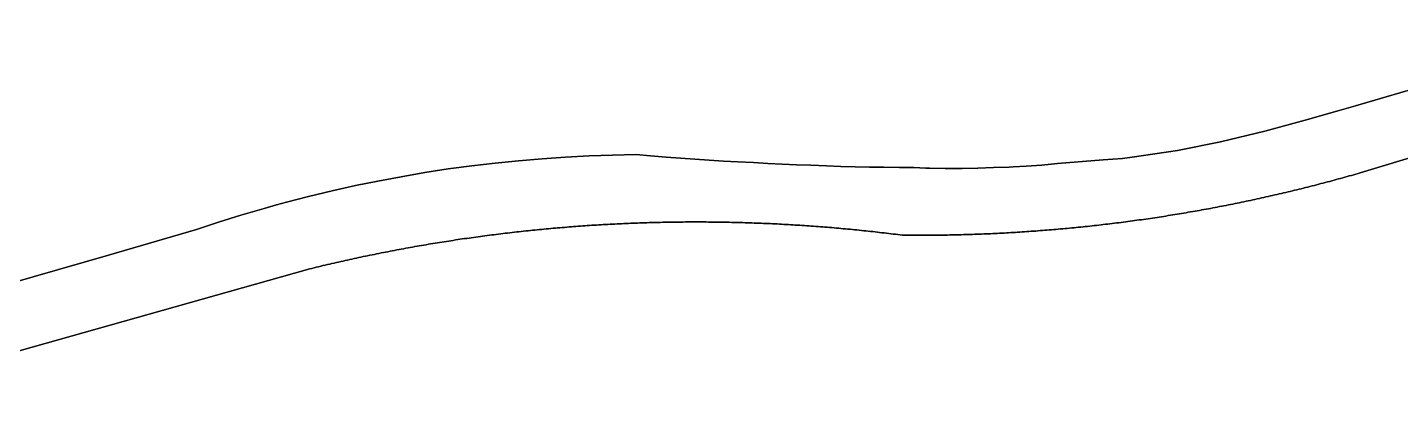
# Model space of a CAD drawing. Header units: inches. Extents: x 11258954 to 11313122, y 3645444 to 3695200.
# Drawn here: x 11298282 to 11299335, y 3668657 to 3668948 of the extents above; entities that cross this region are included whole.
import ezdxf

# ---------------------------------------------------------------- set-up
doc = ezdxf.new("R2010")
doc.units = ezdxf.units.IN
doc.header["$MEASUREMENT"] = 0
doc.layers.add('AnnexationHistory', color=183, linetype='Continuous')
doc.layers.add('ZipCode', color=108, linetype='Continuous')

msp = doc.modelspace()

# ---------------------------------------------------------------- linework, layer by layer
at = {"layer": 'AnnexationHistory'}
for points in [[(11298124.545, 3668657.419, 0), (11298497.062, 3668762.488, 0), (11298498.7645, 3668762.9085, 0), (11298500.4675, 3668763.327, 0), (11298502.171, 3668763.743, 0), (11298503.8755, 3668764.1565, 0), (11298505.5805, 3668764.568, 0), (11298507.286, 3668764.9765, 0), (11298508.992, 3668765.383, 0), (11298510.6985, 3668765.787, 0), (11298512.4055, 3668766.1885, 0), (11298514.1135, 3668766.5875, 0), (11298515.8215, 3668766.984, 0), (11298517.5305, 3668767.3785, 0), (11298519.24, 3668767.77, 0), (11298520.95, 3668768.1595, 0), (11298522.6605, 3668768.5465, 0), (11298524.3715, 3668768.931, 0), (11298526.083, 3668769.3135, 0), (11298527.795, 3668769.693, 0), (11298529.508, 3668770.0705, 0), (11298531.221, 3668770.445, 0), (11298532.9345, 3668770.8175, 0), (11298534.649, 3668771.1875, 0), (11298536.364, 3668771.555, 0), (11298538.079, 3668771.9205, 0), (11298539.795, 3668772.283, 0), (11298541.511, 3668772.6435, 0), (11298543.228, 3668773.001, 0), (11298544.9455, 3668773.3565, 0), (11298546.6635, 3668773.7095, 0), (11298548.3815, 3668774.06, 0), (11298550.1005, 3668774.4085, 0), (11298551.82, 3668774.754, 0), (11298553.5395, 3668775.0975, 0), (11298555.26, 3668775.438, 0), (11298556.9805, 3668775.7765, 0), (11298558.702, 3668776.1125, 0), (11298560.4235, 3668776.446, 0), (11298562.146, 3668776.777, 0), (11298563.8685, 3668777.106, 0), (11298565.5915, 3668777.432, 0), (11298567.3155, 3668777.7555, 0), (11298569.0395, 3668778.077, 0), (11298570.764, 3668778.396, 0), (11298572.489, 3668778.7125, 0), (11298574.2145, 3668779.0265, 0), (11298575.94, 3668779.338, 0), (11298577.6665, 3668779.647, 0), (11298579.393, 3668779.9535, 0), (11298581.1205, 3668780.258, 0), (11298582.848, 3668780.5595, 0), (11298584.576, 3668780.859, 0), (11298586.3045, 3668781.156, 0), (11298588.033, 3668781.4505, 0), (11298589.7625, 3668781.7425, 0), (11298591.492, 3668782.032, 0), (11298593.222, 3668782.319, 0), (11298594.9525, 3668782.6035, 0), (11298596.6835, 3668782.8855, 0), (11298598.415, 3668783.1655, 0), (11298600.1465, 3668783.4425, 0), (11298601.8785, 3668783.7175, 0), (11298603.611, 3668783.99, 0), (11298605.344, 3668784.26, 0), (11298607.077, 3668784.5275, 0), (11298608.811, 3668784.7925, 0), (11298610.5445, 3668785.055, 0), (11298612.279, 3668785.315, 0), (11298614.014, 3668785.5725, 0), (11298615.749, 3668785.828, 0), (11298617.4845, 3668786.0805, 0), (11298619.22, 3668786.331, 0), (11298620.9565, 3668786.5785, 0), (11298622.6925, 3668786.824, 0), (11298624.4295, 3668787.067, 0), (11298626.167, 3668787.3075, 0), (11298627.9045, 3668787.5455, 0), (11298629.642, 3668787.781, 0), (11298631.3805, 3668788.014, 0), (11298633.119, 3668788.2445, 0), (11298634.8575, 3668788.4725, 0), (11298636.597, 3668788.6985, 0), (11298638.3365, 3668788.9215, 0), (11298640.076, 3668789.142, 0), (11298641.816, 3668789.3605, 0), (11298643.5565, 3668789.5765, 0), (11298645.2975, 3668789.7895, 0), (11298647.0385, 3668790.0005, 0), (11298648.7795, 3668790.209, 0), (11298650.5215, 3668790.415, 0), (11298652.263, 3668790.6185, 0), (11298654.0055, 3668790.8195, 0), (11298655.748, 3668791.018, 0), (11298657.4905, 3668791.214, 0), (11298659.2335, 3668791.4075, 0), (11298660.977, 3668791.599, 0), (11298662.7205, 3668791.7875, 0), (11298664.4645, 3668791.9735, 0), (11298666.2085, 3668792.1575, 0), (11298667.953, 3668792.3385, 0), (11298669.6975, 3668792.5175, 0), (11298671.442, 3668792.694, 0), (11298673.1875, 3668792.8675, 0), (11298674.9325, 3668793.039, 0), (11298676.6785, 3668793.208, 0), (11298678.424, 3668793.3745, 0), (11298680.17, 3668793.5385, 0), (11298681.9165, 3668793.7, 0), (11298683.663, 3668793.859, 0), (11298685.4095, 3668794.0155, 0), (11298687.1565, 3668794.1695, 0), (11298688.904, 3668794.321, 0), (11298690.651, 3668794.4705, 0), (11298692.399, 3668794.617, 0), (11298694.1465, 3668794.761, 0), (11298695.8945, 3668794.903, 0), (11298697.643, 3668795.042, 0), (11298699.391, 3668795.179, 0), (11298701.14, 3668795.313, 0), (11298702.8885, 3668795.445, 0), (11298704.6375, 3668795.5745, 0), (11298706.3865, 3668795.701, 0), (11298708.136, 3668795.8255, 0), (11298709.8855, 3668795.9475, 0), (11298711.635, 3668796.067, 0), (11298713.385, 3668796.184, 0), (11298715.135, 3668796.2985, 0), (11298716.885, 3668796.4105, 0), (11298718.6355, 3668796.52, 0), (11298720.386, 3668796.627, 0), (11298722.1365, 3668796.7315, 0), (11298723.8875, 3668796.8335, 0), (11298725.6385, 3668796.933, 0), (11298727.3895, 3668797.03, 0), (11298729.1405, 3668797.125, 0), (11298730.892, 3668797.217, 0), (11298732.6435, 3668797.3065, 0), (11298734.395, 3668797.394, 0), (11298736.1465, 3668797.4785, 0), (11298737.8985, 3668797.561, 0), (11298739.6505, 3668797.6405, 0), (11298741.4025, 3668797.718, 0), (11298743.1545, 3668797.7925, 0), (11298744.907, 3668797.865, 0), (11298746.659, 3668797.9345, 0), (11298748.4115, 3668798.002, 0), (11298750.164, 3668798.067, 0), (11298751.917, 3668798.1295, 0), (11298753.6695, 3668798.189, 0), (11298755.4225, 3668798.2465, 0), (11298757.175, 3668798.3015, 0), (11298758.928, 3668798.354, 0), (11298760.681, 3668798.404, 0), (11298762.4345, 3668798.4515, 0), (11298764.1875, 3668798.4965, 0), (11298765.9405, 3668798.539, 0), (11298767.694, 3668798.579, 0), (11298769.4475, 3668798.6165, 0), (11298771.2005, 3668798.652, 0), (11298772.954, 3668798.6845, 0), (11298774.7075, 3668798.7145, 0), (11298776.461, 3668798.742, 0), (11298778.2145, 3668798.767, 0), (11298779.9685, 3668798.79, 0), (11298781.722, 3668798.81, 0), (11298783.4755, 3668798.828, 0), (11298785.229, 3668798.843, 0), (11298786.983, 3668798.8555, 0), (11298788.7365, 3668798.866, 0), (11298790.4905, 3668798.8735, 0), (11298792.244, 3668798.879, 0), (11298793.998, 3668798.882, 0), (11298795.7515, 3668798.882, 0), (11298797.5055, 3668798.88, 0), (11298799.259, 3668798.8755, 0), (11298801.013, 3668798.868, 0), (11298802.7665, 3668798.8585, 0), (11298804.52, 3668798.8465, 0), (11298806.274, 3668798.832, 0), (11298808.0275, 3668798.815, 0), (11298809.781, 3668798.7955, 0), (11298811.535, 3668798.773, 0), (11298813.2885, 3668798.7485, 0), (11298815.042, 3668798.7215, 0), (11298816.7955, 3668798.692, 0), (11298818.549, 3668798.6605, 0), (11298820.3025, 3668798.626, 0), (11298822.0555, 3668798.589, 0), (11298823.809, 3668798.5495, 0), (11298825.562, 3668798.5075, 0), (11298827.3155, 3668798.463, 0), (11298829.0685, 3668798.4165, 0), (11298830.8215, 3668798.367, 0), (11298832.5745, 3668798.315, 0), (11298834.3275, 3668798.261, 0), (11298836.08, 3668798.204, 0), (11298837.833, 3668798.145, 0), (11298839.5855, 3668798.083, 0), (11298841.338, 3668798.019, 0), (11298843.0905, 3668797.952, 0), (11298844.843, 3668797.883, 0), (11298846.5955, 3668797.811, 0), (11298848.3475, 3668797.737, 0), (11298850.0995, 3668797.6605, 0), (11298851.8515, 3668797.5815, 0), (11298853.6035, 3668797.4995, 0), (11298855.355, 3668797.4155, 0), (11298857.1065, 3668797.329, 0), (11298858.858, 3668797.24, 0), (11298860.6095, 3668797.1485, 0), (11298862.3605, 3668797.0545, 0), (11298864.112, 3668796.958, 0), (11298865.863, 3668796.859, 0), (11298867.6135, 3668796.7575, 0), (11298869.364, 3668796.6535, 0), (11298871.1145, 3668796.547, 0), (11298872.865, 3668796.4385, 0), (11298874.6155, 3668796.327, 0), (11298876.3655, 3668796.213, 0), (11298878.115, 3668796.097, 0), (11298879.865, 3668795.978, 0), (11298881.6145, 3668795.8565, 0), (11298883.364, 3668795.733, 0), (11298885.113, 3668795.607, 0), (11298886.862, 3668795.478, 0), (11298888.611, 3668795.347, 0), (11298890.3595, 3668795.213, 0), (11298892.108, 3668795.077, 0), (11298893.8565, 3668794.9385, 0), (11298895.6045, 3668794.7975, 0), (11298897.352, 3668794.654, 0), (11298899.1, 3668794.508, 0), (11298900.8475, 3668794.3595, 0), (11298902.5945, 3668794.2085, 0), (11298904.3415, 3668794.055, 0), (11298906.0885, 3668793.899, 0), (11298907.835, 3668793.7405, 0), (11298909.581, 3668793.5795, 0), (11298911.3275, 3668793.4165, 0), (11298913.073, 3668793.2505, 0), (11298914.819, 3668793.082, 0), (11298916.5645, 3668792.9115, 0), (11298918.3095, 3668792.738, 0), (11298920.0545, 3668792.5625, 0), (11298921.799, 3668792.3845, 0), (11298923.5435, 3668792.2035, 0), (11298925.2875, 3668792.0205, 0), (11298927.0315, 3668791.835, 0), (11298928.775, 3668791.647, 0), (11298930.5185, 3668791.4565, 0), (11298932.2615, 3668791.2635, 0), (11298934.0045, 3668791.068, 0), (11298935.747, 3668790.87, 0), (11298937.489, 3668790.6695, 0), (11298939.231, 3668790.467, 0), (11298940.973, 3668790.2615, 0), (11298942.7145, 3668790.0535, 0), (11298944.4555, 3668789.8435, 0), (11298946.196, 3668789.6305, 0), (11298947.9365, 3668789.4155, 0), (11298949.677, 3668789.198, 0), (11298951.4165, 3668788.9775, 0), (11298953.156, 3668788.755, 0), (11298954.8905, 3668788.7375, 0), (11298956.6245, 3668788.7225, 0), (11298958.359, 3668788.71, 0), (11298960.093, 3668788.7, 0), (11298961.8275, 3668788.6925, 0), (11298963.5615, 3668788.6875, 0), (11298965.2955, 3668788.6845, 0), (11298967.03, 3668788.6845, 0), (11298968.764, 3668788.687, 0), (11298970.4985, 3668788.6915, 0), (11298972.2325, 3668788.699, 0), (11298973.967, 3668788.7085, 0), (11298975.701, 3668788.7205, 0), (11298977.4355, 3668788.7355, 0), (11298979.1695, 3668788.7525, 0), (11298980.9035, 3668788.772, 0), (11298982.638, 3668788.794, 0), (11298984.372, 3668788.8185, 0), (11298986.106, 3668788.8455, 0), (11298987.84, 3668788.875, 0), (11298989.574, 3668788.907, 0), (11298991.3075, 3668788.9415, 0), (11298993.0415, 3668788.978, 0), (11298994.7755, 3668789.0175, 0), (11298996.509, 3668789.0595, 0), (11298998.243, 3668789.1035, 0), (11298999.9765, 3668789.1505, 0), (11299001.71, 3668789.1995, 0), (11299003.4435, 3668789.2515, 0), (11299005.177, 3668789.3055, 0), (11299006.91, 3668789.362, 0), (11299008.6435, 3668789.421, 0), (11299010.3765, 3668789.483, 0), (11299012.1095, 3668789.547, 0), (11299013.8425, 3668789.6135, 0), (11299015.5755, 3668789.6825, 0), (11299017.3085, 3668789.7535, 0), (11299019.041, 3668789.8275, 0), (11299020.7735, 3668789.904, 0), (11299022.506, 3668789.983, 0), (11299024.2385, 3668790.064, 0), (11299025.9705, 3668790.148, 0), (11299027.7025, 3668790.234, 0), (11299029.4345, 3668790.323, 0), (11299031.1665, 3668790.414, 0), (11299032.8985, 3668790.508, 0), (11299034.63, 3668790.604, 0), (11299036.3615, 3668790.7025, 0), (11299038.0925, 3668790.8035, 0), (11299039.8235, 3668790.907, 0), (11299041.555, 3668791.013, 0), (11299043.2855, 3668791.1215, 0), (11299045.0165, 3668791.2325, 0), (11299046.747, 3668791.346, 0), (11299048.477, 3668791.4615, 0), (11299050.2075, 3668791.58, 0), (11299051.9375, 3668791.7005, 0), (11299053.6675, 3668791.824, 0), (11299055.397, 3668791.9495, 0), (11299057.1265, 3668792.078, 0), (11299058.856, 3668792.2085, 0), (11299060.585, 3668792.3415, 0), (11299062.314, 3668792.477, 0), (11299064.0425, 3668792.615, 0), (11299065.7715, 3668792.7555, 0), (11299067.4995, 3668792.8985, 0), (11299069.2275, 3668793.044, 0), (11299070.9555, 3668793.192, 0), (11299072.6835, 3668793.342, 0), (11299074.411, 3668793.495, 0), (11299076.138, 3668793.65, 0), (11299077.8655, 3668793.808, 0), (11299079.592, 3668793.968, 0), (11299081.3185, 3668794.1305, 0), (11299083.045, 3668794.296, 0), (11299084.771, 3668794.4635, 0), (11299086.497, 3668794.6335, 0), (11299088.223, 3668794.806, 0), (11299089.948, 3668794.9805, 0), (11299091.6735, 3668795.158, 0), (11299093.398, 3668795.338, 0), (11299095.123, 3668795.52, 0), (11299096.8475, 3668795.705, 0), (11299098.5715, 3668795.892, 0), (11299100.295, 3668796.082, 0), (11299102.019, 3668796.274, 0), (11299103.742, 3668796.4685, 0), (11299105.465, 3668796.6655, 0), (11299107.188, 3668796.865, 0), (11299108.9105, 3668797.067, 0), (11299110.6325, 3668797.2715, 0), (11299112.3545, 3668797.478, 0), (11299114.076, 3668797.6875, 0), (11299115.797, 3668797.8995, 0), (11299117.518, 3668798.1135, 0), (11299119.239, 3668798.33, 0), (11299120.959, 3668798.549, 0), (11299122.679, 3668798.771, 0), (11299124.399, 3668798.995, 0), (11299126.1185, 3668799.221, 0), (11299127.8375, 3668799.45, 0), (11299129.556, 3668799.6815, 0), (11299131.2745, 3668799.9155, 0), (11299132.9925, 3668800.1515, 0), (11299134.7105, 3668800.39, 0), (11299136.428, 3668800.6315, 0), (11299138.145, 3668800.875, 0), (11299139.8615, 3668801.121, 0), (11299141.578, 3668801.3695, 0), (11299143.294, 3668801.6205, 0), (11299145.0095, 3668801.8735, 0), (11299146.725, 3668802.1295, 0), (11299148.44, 3668802.388, 0), (11299150.1545, 3668802.6485, 0), (11299151.8685, 3668802.9115, 0), (11299153.5825, 3668803.177, 0), (11299155.2955, 3668803.445, 0), (11299157.009, 3668803.7155, 0), (11299158.7215, 3668803.9885, 0), (11299160.4335, 3668804.264, 0), (11299162.1455, 3668804.5415, 0), (11299163.857, 3668804.822, 0), (11299165.568, 3668805.1045, 0), (11299167.2785, 3668805.3895, 0), (11299168.989, 3668805.677, 0), (11299170.699, 3668805.967, 0), (11299172.408, 3668806.2595, 0), (11299174.117, 3668806.5545, 0), (11299175.826, 3668806.8515, 0), (11299177.534, 3668807.1515, 0), (11299179.2415, 3668807.4535, 0), (11299180.949, 3668807.758, 0), (11299182.656, 3668808.065, 0), (11299184.3625, 3668808.3745, 0), (11299186.0685, 3668808.6865, 0), (11299187.774, 3668809.0005, 0), (11299189.479, 3668809.3175, 0), (11299191.1835, 3668809.6365, 0), (11299192.8875, 3668809.958, 0), (11299194.5915, 3668810.282, 0), (11299196.2945, 3668810.6085, 0), (11299197.9975, 3668810.9375, 0), (11299199.6995, 3668811.2685, 0), (11299201.4015, 3668811.6025, 0), (11299203.103, 3668811.9385, 0), (11299204.804, 3668812.277, 0), (11299206.504, 3668812.618, 0), (11299208.204, 3668812.9615, 0), (11299209.9035, 3668813.3075, 0), (11299211.6025, 3668813.6555, 0), (11299213.301, 3668814.006, 0), (11299214.999, 3668814.3595, 0), (11299216.6965, 3668814.715, 0), (11299218.393, 3668815.0725, 0), (11299220.0895, 3668815.433, 0), (11299221.7855, 3668815.796, 0), (11299223.481, 3668816.161, 0), (11299225.1755, 3668816.5285, 0), (11299226.87, 3668816.8985, 0), (11299228.564, 3668817.271, 0), (11299230.257, 3668817.6455, 0), (11299231.95, 3668818.023, 0), (11299233.642, 3668818.4025, 0), (11299235.3335, 3668818.7845, 0), (11299237.0245, 3668819.169, 0), (11299238.7155, 3668819.556, 0), (11299240.4055, 3668819.945, 0), (11299242.0945, 3668820.337, 0), (11299243.7835, 3668820.731, 0), (11299245.472, 3668821.1275, 0), (11299247.1595, 3668821.5265, 0), (11299248.847, 3668821.9275, 0), (11299250.5335, 3668822.3315, 0), (11299252.2195, 3668822.7375, 0), (11299253.905, 3668823.146, 0), (11299255.59, 3668823.557, 0), (11299257.274, 3668823.9705, 0), (11299258.958, 3668824.386, 0), (11299260.641, 3668824.804, 0), (11299262.3235, 3668825.2245, 0), (11299264.0055, 3668825.6475, 0), (11299265.6865, 3668826.073, 0), (11299267.3675, 3668826.5005, 0), (11299269.0475, 3668826.9305, 0), (11299270.727, 3668827.363, 0), (11299272.4055, 3668827.798, 0), (11299274.084, 3668828.235, 0), (11299275.7615, 3668828.675, 0), (11299277.4385, 3668829.117, 0), (11299279.115, 3668829.5615, 0), (11299280.7905, 3668830.008, 0), (11299282.4655, 3668830.4575, 0), (11299284.14, 3668830.909, 0), (11299285.8135, 3668831.363, 0), (11299287.487, 3668831.819, 0), (11299289.1595, 3668832.278, 0), (11299290.831, 3668832.739, 0), (11299292.5025, 3668833.2025, 0), (11299294.173, 3668833.6685, 0), (11299295.8425, 3668834.1365, 0), (11299297.512, 3668834.6075, 0), (11299299.1805, 3668835.0805, 0), (11299300.848, 3668835.556, 0), (11299302.5155, 3668836.0335, 0), (11299304.182, 3668836.5135, 0), (11299672.495, 3668947.946, 0)], [(11299672.495, 3668947.946, 0), (11299304.182, 3668836.5135, 0), (11299302.5155, 3668836.0335, 0), (11299300.848, 3668835.556, 0), (11299299.1805, 3668835.0805, 0), (11299297.512, 3668834.6075, 0), (11299295.8425, 3668834.1365, 0), (11299294.173, 3668833.6685, 0), (11299292.5025, 3668833.2025, 0), (11299290.831, 3668832.739, 0), (11299289.1595, 3668832.278, 0), (11299287.487, 3668831.819, 0), (11299285.8135, 3668831.363, 0), (11299284.14, 3668830.909, 0), (11299282.4655, 3668830.4575, 0), (11299280.7905, 3668830.008, 0), (11299279.115, 3668829.5615, 0), (11299277.4385, 3668829.117, 0), (11299275.7615, 3668828.675, 0), (11299274.084, 3668828.235, 0), (11299272.4055, 3668827.798, 0), (11299270.727, 3668827.363, 0), (11299269.0475, 3668826.9305, 0), (11299267.3675, 3668826.5005, 0), (11299265.6865, 3668826.073, 0), (11299264.0055, 3668825.6475, 0), (11299262.3235, 3668825.2245, 0), (11299260.641, 3668824.804, 0), (11299258.958, 3668824.386, 0), (11299257.274, 3668823.9705, 0), (11299255.59, 3668823.557, 0), (11299253.905, 3668823.146, 0), (11299252.2195, 3668822.7375, 0), (11299250.5335, 3668822.3315, 0), (11299248.847, 3668821.9275, 0), (11299247.1595, 3668821.5265, 0), (11299245.472, 3668821.1275, 0), (11299243.7835, 3668820.731, 0), (11299242.0945, 3668820.337, 0), (11299240.4055, 3668819.945, 0), (11299238.7155, 3668819.556, 0), (11299237.0245, 3668819.169, 0), (11299235.3335, 3668818.7845, 0), (11299233.642, 3668818.4025, 0), (11299231.95, 3668818.023, 0), (11299230.257, 3668817.6455, 0), (11299228.564, 3668817.271, 0), (11299226.87, 3668816.8985, 0), (11299225.1755, 3668816.5285, 0), (11299223.481, 3668816.161, 0), (11299221.7855, 3668815.796, 0), (11299220.0895, 3668815.433, 0), (11299218.393, 3668815.0725, 0), (11299216.6965, 3668814.715, 0), (11299214.999, 3668814.3595, 0), (11299213.301, 3668814.006, 0), (11299211.6025, 3668813.6555, 0), (11299209.9035, 3668813.3075, 0), (11299208.204, 3668812.9615, 0), (11299206.504, 3668812.618, 0), (11299204.804, 3668812.277, 0), (11299203.103, 3668811.9385, 0), (11299201.4015, 3668811.6025, 0), (11299199.6995, 3668811.2685, 0), (11299197.9975, 3668810.9375, 0), (11299196.2945, 3668810.6085, 0), (11299194.5915, 3668810.282, 0), (11299192.8875, 3668809.958, 0), (11299191.1835, 3668809.6365, 0), (11299189.479, 3668809.3175, 0), (11299187.774, 3668809.0005, 0), (11299186.0685, 3668808.6865, 0), (11299184.3625, 3668808.3745, 0), (11299182.656, 3668808.065, 0), (11299180.949, 3668807.758, 0), (11299179.2415, 3668807.4535, 0), (11299177.534, 3668807.1515, 0), (11299175.826, 3668806.8515, 0), (11299174.117, 3668806.5545, 0), (11299172.408, 3668806.2595, 0), (11299170.699, 3668805.967, 0), (11299168.989, 3668805.677, 0), (11299167.2785, 3668805.3895, 0), (11299165.568, 3668805.1045, 0), (11299163.857, 3668804.822, 0), (11299162.1455, 3668804.5415, 0), (11299160.4335, 3668804.264, 0), (11299158.7215, 3668803.9885, 0), (11299157.009, 3668803.7155, 0), (11299155.2955, 3668803.445, 0), (11299153.5825, 3668803.177, 0), (11299151.8685, 3668802.9115, 0), (11299150.1545, 3668802.6485, 0), (11299148.44, 3668802.388, 0), (11299146.725, 3668802.1295, 0), (11299145.0095, 3668801.8735, 0), (11299143.294, 3668801.6205, 0), (11299141.578, 3668801.3695, 0), (11299139.8615, 3668801.121, 0), (11299138.145, 3668800.875, 0), (11299136.428, 3668800.6315, 0), (11299134.7105, 3668800.39, 0), (11299132.9925, 3668800.1515, 0), (11299131.2745, 3668799.9155, 0), (11299129.556, 3668799.6815, 0), (11299127.8375, 3668799.45, 0), (11299126.1185, 3668799.221, 0), (11299124.399, 3668798.995, 0), (11299122.679, 3668798.771, 0), (11299120.959, 3668798.549, 0), (11299119.239, 3668798.33, 0), (11299117.518, 3668798.1135, 0), (11299115.797, 3668797.8995, 0), (11299114.076, 3668797.6875, 0), (11299112.3545, 3668797.478, 0), (11299110.6325, 3668797.2715, 0), (11299108.9105, 3668797.067, 0), (11299107.188, 3668796.865, 0), (11299105.465, 3668796.6655, 0), (11299103.742, 3668796.4685, 0), (11299102.019, 3668796.274, 0), (11299100.295, 3668796.082, 0), (11299098.5715, 3668795.892, 0), (11299096.8475, 3668795.705, 0), (11299095.123, 3668795.52, 0), (11299093.398, 3668795.338, 0), (11299091.6735, 3668795.158, 0), (11299089.948, 3668794.9805, 0), (11299088.223, 3668794.806, 0), (11299086.497, 3668794.6335, 0), (11299084.771, 3668794.4635, 0), (11299083.045, 3668794.296, 0), (11299081.3185, 3668794.1305, 0), (11299079.592, 3668793.968, 0), (11299077.8655, 3668793.808, 0), (11299076.138, 3668793.65, 0), (11299074.411, 3668793.495, 0), (11299072.6835, 3668793.342, 0), (11299070.9555, 3668793.192, 0), (11299069.2275, 3668793.044, 0), (11299067.4995, 3668792.8985, 0), (11299065.7715, 3668792.7555, 0), (11299064.0425, 3668792.615, 0), (11299062.314, 3668792.477, 0), (11299060.585, 3668792.3415, 0), (11299058.856, 3668792.2085, 0), (11299057.1265, 3668792.078, 0), (11299055.397, 3668791.9495, 0), (11299053.6675, 3668791.824, 0), (11299051.9375, 3668791.7005, 0), (11299050.2075, 3668791.58, 0), (11299048.477, 3668791.4615, 0), (11299046.747, 3668791.346, 0), (11299045.0165, 3668791.2325, 0), (11299043.2855, 3668791.1215, 0), (11299041.555, 3668791.013, 0), (11299039.8235, 3668790.907, 0), (11299038.0925, 3668790.8035, 0), (11299036.3615, 3668790.7025, 0), (11299034.63, 3668790.604, 0), (11299032.8985, 3668790.508, 0), (11299031.1665, 3668790.414, 0), (11299029.4345, 3668790.323, 0), (11299027.7025, 3668790.234, 0), (11299025.9705, 3668790.148, 0), (11299024.2385, 3668790.064, 0), (11299022.506, 3668789.983, 0), (11299020.7735, 3668789.904, 0), (11299019.041, 3668789.8275, 0), (11299017.3085, 3668789.7535, 0), (11299015.5755, 3668789.6825, 0), (11299013.8425, 3668789.6135, 0), (11299012.1095, 3668789.547, 0), (11299010.3765, 3668789.483, 0), (11299008.6435, 3668789.421, 0), (11299006.91, 3668789.362, 0), (11299005.177, 3668789.3055, 0), (11299003.4435, 3668789.2515, 0), (11299001.71, 3668789.1995, 0), (11298999.9765, 3668789.1505, 0), (11298998.243, 3668789.1035, 0), (11298996.509, 3668789.0595, 0), (11298994.7755, 3668789.0175, 0), (11298993.0415, 3668788.978, 0), (11298991.3075, 3668788.9415, 0), (11298989.574, 3668788.907, 0), (11298987.84, 3668788.875, 0), (11298986.106, 3668788.8455, 0), (11298984.372, 3668788.8185, 0), (11298982.638, 3668788.794, 0), (11298980.9035, 3668788.772, 0), (11298979.1695, 3668788.7525, 0), (11298977.4355, 3668788.7355, 0), (11298975.701, 3668788.7205, 0), (11298973.967, 3668788.7085, 0), (11298972.2325, 3668788.699, 0), (11298970.4985, 3668788.6915, 0), (11298968.764, 3668788.687, 0), (11298967.03, 3668788.6845, 0), (11298965.2955, 3668788.6845, 0), (11298963.5615, 3668788.6875, 0), (11298961.8275, 3668788.6925, 0), (11298960.093, 3668788.7, 0), (11298958.359, 3668788.71, 0), (11298956.6245, 3668788.7225, 0), (11298954.8905, 3668788.7375, 0), (11298953.156, 3668788.755, 0), (11298951.4165, 3668788.9775, 0), (11298949.677, 3668789.198, 0), (11298947.9365, 3668789.4155, 0), (11298946.196, 3668789.6305, 0), (11298944.4555, 3668789.8435, 0), (11298942.7145, 3668790.0535, 0), (11298940.973, 3668790.2615, 0), (11298939.231, 3668790.467, 0), (11298937.489, 3668790.6695, 0), (11298935.747, 3668790.87, 0), (11298934.0045, 3668791.068, 0), (11298932.2615, 3668791.2635, 0), (11298930.5185, 3668791.4565, 0), (11298928.775, 3668791.647, 0), (11298927.0315, 3668791.835, 0), (11298925.2875, 3668792.0205, 0), (11298923.5435, 3668792.2035, 0), (11298921.799, 3668792.3845, 0), (11298920.0545, 3668792.5625, 0), (11298918.3095, 3668792.738, 0), (11298916.5645, 3668792.9115, 0), (11298914.819, 3668793.082, 0), (11298913.073, 3668793.2505, 0), (11298911.3275, 3668793.4165, 0), (11298909.581, 3668793.5795, 0), (11298907.835, 3668793.7405, 0), (11298906.0885, 3668793.899, 0), (11298904.3415, 3668794.055, 0), (11298902.5945, 3668794.2085, 0), (11298900.8475, 3668794.3595, 0), (11298899.1, 3668794.508, 0), (11298897.352, 3668794.654, 0), (11298895.6045, 3668794.7975, 0), (11298893.8565, 3668794.9385, 0), (11298892.108, 3668795.077, 0), (11298890.3595, 3668795.213, 0), (11298888.611, 3668795.347, 0), (11298886.862, 3668795.478, 0), (11298885.113, 3668795.607, 0), (11298883.364, 3668795.733, 0), (11298881.6145, 3668795.8565, 0), (11298879.865, 3668795.978, 0), (11298878.115, 3668796.097, 0), (11298876.3655, 3668796.213, 0), (11298874.6155, 3668796.327, 0), (11298872.865, 3668796.4385, 0), (11298871.1145, 3668796.547, 0), (11298869.364, 3668796.6535, 0), (11298867.6135, 3668796.7575, 0), (11298865.863, 3668796.859, 0), (11298864.112, 3668796.958, 0), (11298862.3605, 3668797.0545, 0), (11298860.6095, 3668797.1485, 0), (11298858.858, 3668797.24, 0), (11298857.1065, 3668797.329, 0), (11298855.355, 3668797.4155, 0), (11298853.6035, 3668797.4995, 0), (11298851.8515, 3668797.5815, 0), (11298850.0995, 3668797.6605, 0), (11298848.3475, 3668797.737, 0), (11298846.5955, 3668797.811, 0), (11298844.843, 3668797.883, 0), (11298843.0905, 3668797.952, 0), (11298841.338, 3668798.019, 0), (11298839.5855, 3668798.083, 0), (11298837.833, 3668798.145, 0), (11298836.08, 3668798.204, 0), (11298834.3275, 3668798.261, 0), (11298832.5745, 3668798.315, 0), (11298830.8215, 3668798.367, 0), (11298829.0685, 3668798.4165, 0), (11298827.3155, 3668798.463, 0), (11298825.562, 3668798.5075, 0), (11298823.809, 3668798.5495, 0), (11298822.0555, 3668798.589, 0), (11298820.3025, 3668798.626, 0), (11298818.549, 3668798.6605, 0), (11298816.7955, 3668798.692, 0), (11298815.042, 3668798.7215, 0), (11298813.2885, 3668798.7485, 0), (11298811.535, 3668798.773, 0), (11298809.781, 3668798.7955, 0), (11298808.0275, 3668798.815, 0), (11298806.274, 3668798.832, 0), (11298804.52, 3668798.8465, 0), (11298802.7665, 3668798.8585, 0), (11298801.013, 3668798.868, 0), (11298799.259, 3668798.8755, 0), (11298797.5055, 3668798.88, 0), (11298795.7515, 3668798.882, 0), (11298793.998, 3668798.882, 0), (11298792.244, 3668798.879, 0), (11298790.4905, 3668798.8735, 0), (11298788.7365, 3668798.866, 0), (11298786.983, 3668798.8555, 0), (11298785.229, 3668798.843, 0), (11298783.4755, 3668798.828, 0), (11298781.722, 3668798.81, 0), (11298779.9685, 3668798.79, 0), (11298778.2145, 3668798.767, 0), (11298776.461, 3668798.742, 0), (11298774.7075, 3668798.7145, 0), (11298772.954, 3668798.6845, 0), (11298771.2005, 3668798.652, 0), (11298769.4475, 3668798.6165, 0), (11298767.694, 3668798.579, 0), (11298765.9405, 3668798.539, 0), (11298764.1875, 3668798.4965, 0), (11298762.4345, 3668798.4515, 0), (11298760.681, 3668798.404, 0), (11298758.928, 3668798.354, 0), (11298757.175, 3668798.3015, 0), (11298755.4225, 3668798.2465, 0), (11298753.6695, 3668798.189, 0), (11298751.917, 3668798.1295, 0), (11298750.164, 3668798.067, 0), (11298748.4115, 3668798.002, 0), (11298746.659, 3668797.9345, 0), (11298744.907, 3668797.865, 0), (11298743.1545, 3668797.7925, 0), (11298741.4025, 3668797.718, 0), (11298739.6505, 3668797.6405, 0), (11298737.8985, 3668797.561, 0), (11298736.1465, 3668797.4785, 0), (11298734.395, 3668797.394, 0), (11298732.6435, 3668797.3065, 0), (11298730.892, 3668797.217, 0), (11298729.1405, 3668797.125, 0), (11298727.3895, 3668797.03, 0), (11298725.6385, 3668796.933, 0), (11298723.8875, 3668796.8335, 0), (11298722.1365, 3668796.7315, 0), (11298720.386, 3668796.627, 0), (11298718.6355, 3668796.52, 0), (11298716.885, 3668796.4105, 0), (11298715.135, 3668796.2985, 0), (11298713.385, 3668796.184, 0), (11298711.635, 3668796.067, 0), (11298709.8855, 3668795.9475, 0), (11298708.136, 3668795.8255, 0), (11298706.3865, 3668795.701, 0), (11298704.6375, 3668795.5745, 0), (11298702.8885, 3668795.445, 0), (11298701.14, 3668795.313, 0), (11298699.391, 3668795.179, 0), (11298697.643, 3668795.042, 0), (11298695.8945, 3668794.903, 0), (11298694.1465, 3668794.761, 0), (11298692.399, 3668794.617, 0), (11298690.651, 3668794.4705, 0), (11298688.904, 3668794.321, 0), (11298687.1565, 3668794.1695, 0), (11298685.4095, 3668794.0155, 0), (11298683.663, 3668793.859, 0), (11298681.9165, 3668793.7, 0), (11298680.17, 3668793.5385, 0), (11298678.424, 3668793.3745, 0), (11298676.6785, 3668793.208, 0), (11298674.9325, 3668793.039, 0), (11298673.1875, 3668792.8675, 0), (11298671.442, 3668792.694, 0), (11298669.6975, 3668792.5175, 0), (11298667.953, 3668792.3385, 0), (11298666.2085, 3668792.1575, 0), (11298664.4645, 3668791.9735, 0), (11298662.7205, 3668791.7875, 0), (11298660.977, 3668791.599, 0), (11298659.2335, 3668791.4075, 0), (11298657.4905, 3668791.214, 0), (11298655.748, 3668791.018, 0), (11298654.0055, 3668790.8195, 0), (11298652.263, 3668790.6185, 0), (11298650.5215, 3668790.415, 0), (11298648.7795, 3668790.209, 0), (11298647.0385, 3668790.0005, 0), (11298645.2975, 3668789.7895, 0), (11298643.5565, 3668789.5765, 0), (11298641.816, 3668789.3605, 0), (11298640.076, 3668789.142, 0), (11298638.3365, 3668788.9215, 0), (11298636.597, 3668788.6985, 0), (11298634.8575, 3668788.4725, 0), (11298633.119, 3668788.2445, 0), (11298631.3805, 3668788.014, 0), (11298629.642, 3668787.781, 0), (11298627.9045, 3668787.5455, 0), (11298626.167, 3668787.3075, 0), (11298624.4295, 3668787.067, 0), (11298622.6925, 3668786.824, 0), (11298620.9565, 3668786.5785, 0), (11298619.22, 3668786.331, 0), (11298617.4845, 3668786.0805, 0), (11298615.749, 3668785.828, 0), (11298614.014, 3668785.5725, 0), (11298612.279, 3668785.315, 0), (11298610.5445, 3668785.055, 0), (11298608.811, 3668784.7925, 0), (11298607.077, 3668784.5275, 0), (11298605.344, 3668784.26, 0), (11298603.611, 3668783.99, 0), (11298601.8785, 3668783.7175, 0), (11298600.1465, 3668783.4425, 0), (11298598.415, 3668783.1655, 0), (11298596.6835, 3668782.8855, 0), (11298594.9525, 3668782.6035, 0), (11298593.222, 3668782.319, 0), (11298591.492, 3668782.032, 0), (11298589.7625, 3668781.7425, 0), (11298588.033, 3668781.4505, 0), (11298586.3045, 3668781.156, 0), (11298584.576, 3668780.859, 0), (11298582.848, 3668780.5595, 0), (11298581.1205, 3668780.258, 0), (11298579.393, 3668779.9535, 0), (11298577.6665, 3668779.647, 0), (11298575.94, 3668779.338, 0), (11298574.2145, 3668779.0265, 0), (11298572.489, 3668778.7125, 0), (11298570.764, 3668778.396, 0), (11298569.0395, 3668778.077, 0), (11298567.3155, 3668777.7555, 0), (11298565.5915, 3668777.432, 0), (11298563.8685, 3668777.106, 0), (11298562.146, 3668776.777, 0), (11298560.4235, 3668776.446, 0), (11298558.702, 3668776.1125, 0), (11298556.9805, 3668775.7765, 0), (11298555.26, 3668775.438, 0), (11298553.5395, 3668775.0975, 0), (11298551.82, 3668774.754, 0), (11298550.1005, 3668774.4085, 0), (11298548.3815, 3668774.06, 0), (11298546.6635, 3668773.7095, 0), (11298544.9455, 3668773.3565, 0), (11298543.228, 3668773.001, 0), (11298541.511, 3668772.6435, 0), (11298539.795, 3668772.283, 0), (11298538.079, 3668771.9205, 0), (11298536.364, 3668771.555, 0), (11298534.649, 3668771.1875, 0), (11298532.9345, 3668770.8175, 0), (11298531.221, 3668770.445, 0), (11298529.508, 3668770.0705, 0), (11298527.795, 3668769.693, 0), (11298526.083, 3668769.3135, 0), (11298524.3715, 3668768.931, 0), (11298522.6605, 3668768.5465, 0), (11298520.95, 3668768.1595, 0), (11298519.24, 3668767.77, 0), (11298517.5305, 3668767.3785, 0), (11298515.8215, 3668766.984, 0), (11298514.1135, 3668766.5875, 0), (11298512.4055, 3668766.1885, 0), (11298510.6985, 3668765.787, 0), (11298508.992, 3668765.383, 0), (11298507.286, 3668764.9765, 0), (11298505.5805, 3668764.568, 0), (11298503.8755, 3668764.1565, 0), (11298502.171, 3668763.743, 0), (11298500.4675, 3668763.327, 0), (11298498.7645, 3668762.9085, 0), (11298497.062, 3668762.488, 0), (11298124.545, 3668657.419, 0)]]:
    msp.add_polyline3d(points, dxfattribs=at)
at = {"layer": 'ZipCode'}
for points in [[(11299366, 3668907, 0), (11299324, 3668894.75, 0), (11299300.6665, 3668887.9445, 0), (11299288, 3668884.25, 0), (11299262, 3668877, 0), (11299231, 3668868.5, 0), (11299197, 3668860.25, 0), (11299164, 3668853.75, 0), (11299129.3645, 3668848.596, 0), (11299122, 3668847.5, 0), (11299107.1165, 3668846.3835, 0), (11299072, 3668843.75, 0), (11299060, 3668842.5, 0), (11299048, 3668841.75, 0), (11299038.209, 3668841.185, 0), (11299035, 3668841, 0), (11299023, 3668840.5, 0), (11299011, 3668840, 0), (11298999, 3668839.75, 0), (11298986, 3668839.75, 0), (11298974, 3668840, 0), (11298971.158, 3668840.1185, 0), (11298962, 3668840.5, 0), (11298951, 3668840.5, 0), (11298939, 3668840.75, 0), (11298928, 3668841, 0), (11298917, 3668841.25, 0), (11298906, 3668841.5, 0), (11298895, 3668842, 0), (11298883, 3668842.5, 0), (11298872, 3668842.75, 0), (11298861, 3668843.25, 0), (11298850, 3668843.75, 0), (11298839, 3668844.5, 0), (11298827, 3668845, 0), (11298816, 3668845.5, 0), (11298805, 3668846.25, 0), (11298794, 3668847, 0), (11298783, 3668847.75, 0), (11298772, 3668848.5, 0), (11298760, 3668849.5, 0), (11298749, 3668850.5, 0), (11298731, 3668850, 0), (11298713, 3668849.5, 0), (11298695, 3668848.5, 0), (11298677, 3668847.25, 0), (11298659, 3668845.75, 0), (11298641, 3668844, 0), (11298623, 3668842, 0), (11298605, 3668839.5, 0), (11298587, 3668836.75, 0), (11298569, 3668833.5, 0), (11298551, 3668830.25, 0), (11298534, 3668826.75, 0), (11298516, 3668822.75, 0), (11298498, 3668818.5, 0), (11298481, 3668814, 0), (11298473.4675, 3668811.8955, 0), (11298464, 3668809.25, 0), (11298446, 3668804, 0), (11298429, 3668798.75, 0), (11298412, 3668793, 0), (11298344.4535, 3668773.5155, 0), (11298208.3335, 3668734.25, 0)], [(11298208.3335, 3668734.25, 0), (11298344.4535, 3668773.5155, 0), (11298412, 3668793, 0), (11298429, 3668798.75, 0), (11298446, 3668804, 0), (11298464, 3668809.25, 0), (11298473.4675, 3668811.8955, 0), (11298481, 3668814, 0), (11298498, 3668818.5, 0), (11298516, 3668822.75, 0), (11298534, 3668826.75, 0), (11298551, 3668830.25, 0), (11298569, 3668833.5, 0), (11298587, 3668836.75, 0), (11298605, 3668839.5, 0), (11298623, 3668842, 0), (11298641, 3668844, 0), (11298659, 3668845.75, 0), (11298677, 3668847.25, 0), (11298695, 3668848.5, 0), (11298713, 3668849.5, 0), (11298731, 3668850, 0), (11298749, 3668850.5, 0), (11298760, 3668849.5, 0), (11298772, 3668848.5, 0), (11298783, 3668847.75, 0), (11298794, 3668847, 0), (11298805, 3668846.25, 0), (11298816, 3668845.5, 0), (11298827, 3668845, 0), (11298839, 3668844.5, 0), (11298850, 3668843.75, 0), (11298861, 3668843.25, 0), (11298872, 3668842.75, 0), (11298883, 3668842.5, 0), (11298895, 3668842, 0), (11298906, 3668841.5, 0), (11298917, 3668841.25, 0), (11298928, 3668841, 0), (11298939, 3668840.75, 0), (11298951, 3668840.5, 0), (11298962, 3668840.5, 0), (11298971.158, 3668840.1185, 0), (11298974, 3668840, 0), (11298986, 3668839.75, 0), (11298999, 3668839.75, 0), (11299011, 3668840, 0), (11299023, 3668840.5, 0), (11299035, 3668841, 0), (11299038.209, 3668841.185, 0), (11299048, 3668841.75, 0), (11299060, 3668842.5, 0), (11299072, 3668843.75, 0), (11299107.1165, 3668846.3835, 0), (11299122, 3668847.5, 0), (11299129.3645, 3668848.596, 0), (11299164, 3668853.75, 0), (11299197, 3668860.25, 0), (11299231, 3668868.5, 0), (11299262, 3668877, 0), (11299288, 3668884.25, 0), (11299300.6665, 3668887.9445, 0), (11299324, 3668894.75, 0), (11299366, 3668907, 0)]]:
    msp.add_polyline3d(points, dxfattribs=at)

doc.saveas('drawing.dxf')
